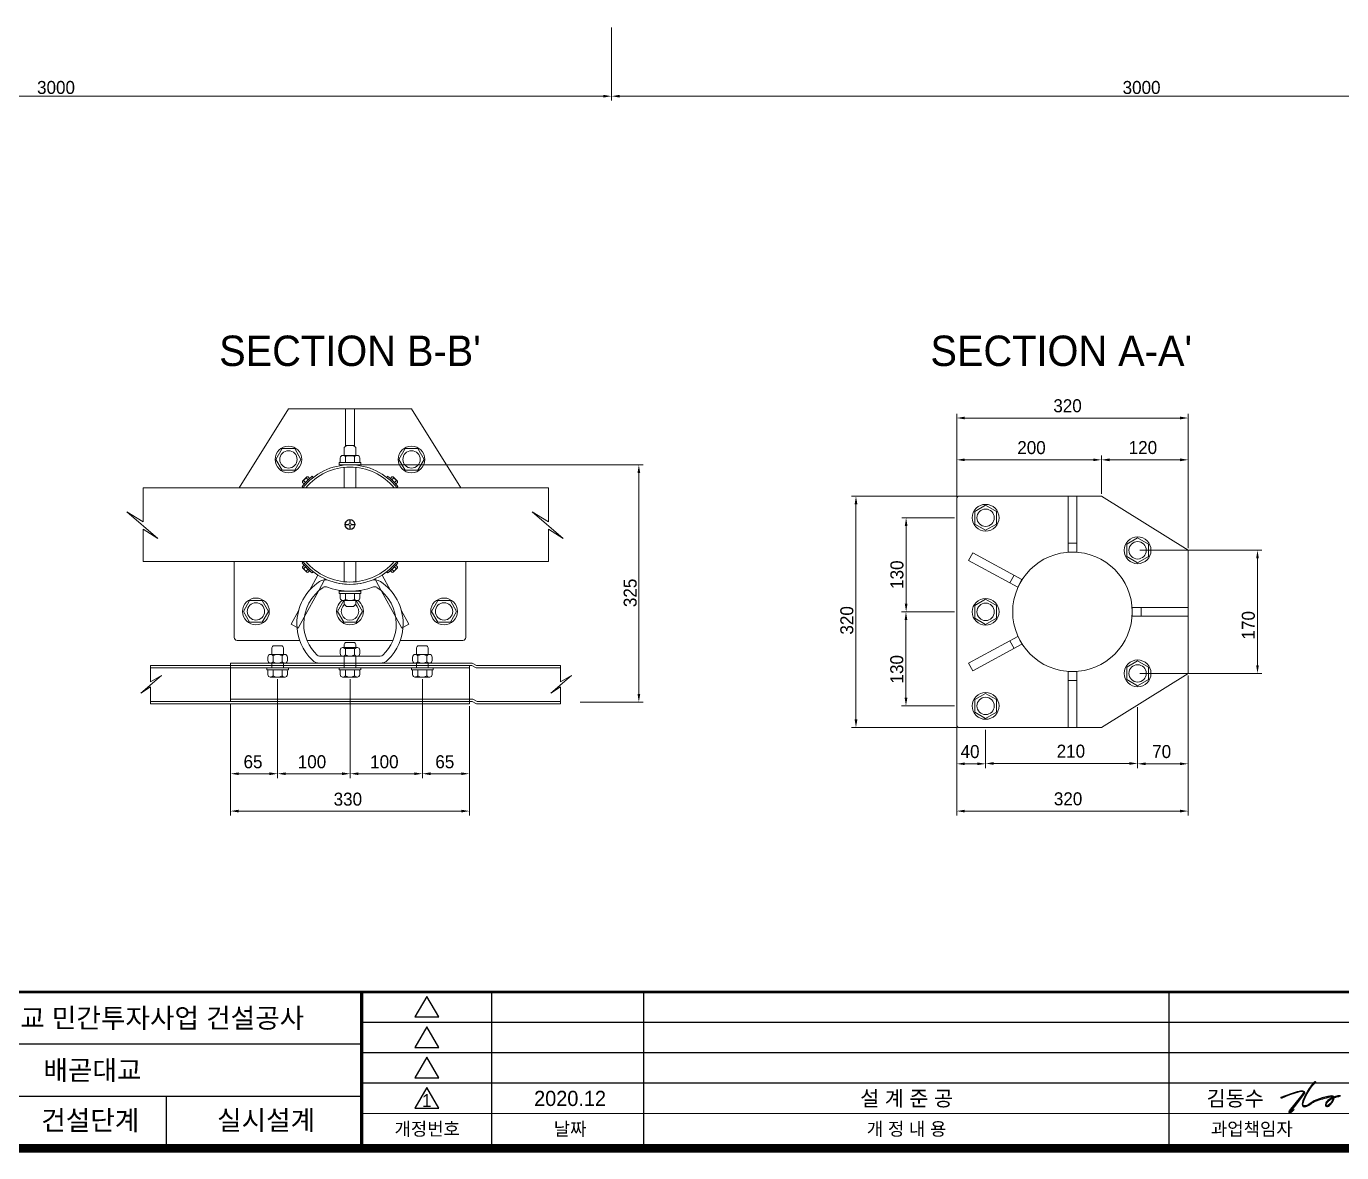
# Model space of a CAD drawing. Header units: millimetres. Extents: x 52484 to 62576, y 42216 to 49344.
# Drawn here: x 55217 to 58852, y 42444 to 45557 of the extents above; entities that cross this region are included whole.
import ezdxf
from ezdxf.enums import TextEntityAlignment as Align

# ---------------------------------------------------------------- set-up
doc = ezdxf.new("R2010")
doc.units = ezdxf.units.MM
doc.header["$MEASUREMENT"] = 0
doc.layers.get('0').update_dxf_attribs({"lineweight": 13})
for name, color, linetype in [('CX-BORD', 3, 'Continuous'), ('CX-BORD-LIN1', 4, 'Continuous'), ('CX-BORD-LIN2', 3, 'Continuous'), ('CX-BORD-TEX1', 7, 'Continuous'), ('CX-BORD-TEX2', 6, 'Continuous'), ('CX-BORD-TEX3', 4, 'Continuous'), ('CZ-TEX1', 6, 'Continuous'), ('싸인', 7, 'Continuous')]:
    doc.layers.add(name, color=color, linetype=linetype)
doc.layers.add('숨은선', color=252, linetype='Continuous', lineweight=9)
doc.styles.add('T25', font='')
doc.styles.add('TB_BTXT', font='H2HDRM.TTF')
doc.styles.add('TB_TEXT', font='')
doc.styles.get('T25').set_extended_font_data('Dotum')
doc.styles.get('TB_TEXT').set_extended_font_data('Gulim')

# ---------------------------------------------------------------- blocks, each defined once
blk = doc.blocks.new('CXBLKA1')
at = {"layer": '싸인'}
h = blk.add_hatch(color=0, dxfattribs=at)
edge = h.paths.add_edge_path()
edge.add_line((524.59, 35.06), (524.72, 35.09))
edge.add_line((524.72, 35.09), (524.78, 35.12))
edge.add_line((524.78, 35.12), (524.78, 35.19))
edge.add_line((524.78, 35.19), (524.74, 35.26))
edge.add_line((524.74, 35.26), (524.68, 35.31))
edge.add_line((524.68, 35.31), (524.55, 35.29))
edge.add_line((524.55, 35.29), (524.4, 35.22))
edge.add_arc((533.45, 26.73), 12.41, 136.8438, 154.0363)
edge.add_arc((531.88, 27.5), 10.66, 154.0363, 163.4965)
edge.add_arc((522.7, 30.22), 1.09, 163.4965, 197.6975)
edge.add_arc((522.07, 30.02), 0.431, 197.6975, 270.373)
edge.add_arc((522.06, 31.17), 1.58, 270.373, 299.1063)
edge.add_arc((516.17, 41.76), 13.71, 299.1063, 304.4469)
edge.add_arc((526.06, 27.34), 3.78, 112.5602, 124.4469, ccw=False)
edge.add_arc((530.91, 15.65), 16.44, 99.7878, 112.5602, ccw=False)
edge.add_arc((528.37, 30.38), 1.49, 80.2122, 99.7878, ccw=False)
edge.add_arc((528.6, 31.68), 0.169, 23.2228, 80.2122, ccw=False)
edge.add_arc((528.5, 31.64), 0.277, -14.7473, 23.2228, ccw=False)
edge.add_arc((525.74, 32.37), 3.13, 323.6404, 345.2527, ccw=False)
edge.add_arc((526.4, 31.88), 2.31, 299.6108, 323.6404, ccw=False)
edge.add_arc((527.33, 30.24), 0.421, 254.6353, 299.6108, ccw=False)
edge.add_arc((527.25, 29.95), 0.118, 217.3649, 254.6353, ccw=False)
edge.add_arc((527.32, 29.99), 0.198, 190.5729, 217.3649, ccw=False)
edge.add_arc((527.37, 30.01), 0.254, 169.4271, 190.5729, ccw=False)
edge.add_arc((528.28, 29.84), 1.18, 158.0437, 169.4271, ccw=False)
edge.add_arc((528.21, 29.86), 1.11, 139.0136, 158.0437, ccw=False)
edge.add_arc((530.41, 27.95), 4.02, 127.643, 139.0136, ccw=False)
edge.add_arc((530.17, 28.26), 3.63, 109.9534, 127.643, ccw=False)
edge.add_arc((530.89, 26.3), 5.72, 101.4938, 109.9534, ccw=False)
edge.add_arc((528.49, 38.09), 6.32, 281.4938, 287.7073)
edge.add_line((530.41, 32.07), (529.85, 32.06))
edge.add_line((529.85, 32.06), (529.24, 31.96))
edge.add_arc((530.56, 27.44), 4.71, 106.2305, 130.1989)
edge.add_arc((528.7, 29.64), 1.82, 130.1989, 164.3507)
edge.add_arc((527.36, 30.01), 0.441, 164.3507, 228.1785)
edge.add_arc((527.3, 29.94), 0.34, 228.1785, 296.3583)
edge.add_arc((526.13, 32.28), 2.96, 296.3583, 315.1523)
edge.add_arc((526.52, 31.9), 2.41, 315.1523, 337.7663)
edge.add_arc((526.02, 32.1), 2.96, 337.7663, 349.7394)
edge.add_arc((528.54, 31.65), 0.394, 349.7394, 409.3027)
edge.add_line((528.8, 31.95), (528.73, 31.99))
edge.add_line((528.73, 31.99), (528.61, 32.03))
edge.add_line((528.61, 32.03), (528.35, 32.06))
edge.add_line((528.35, 32.06), (528.01, 32.04))
edge.add_line((528.01, 32.04), (527.5, 31.96))
edge.add_line((527.5, 31.96), (526.23, 31.63))
edge.add_line((526.23, 31.63), (524.95, 31.2))
edge.add_line((524.95, 31.2), (524.13, 30.83))
edge.add_line((524.13, 30.83), (523.9, 30.67))
edge.add_line((523.9, 30.67), (523.14, 30.13))
edge.add_line((523.14, 30.13), (522.67, 29.89))
edge.add_line((522.67, 29.89), (522.38, 29.78))
edge.add_line((522.38, 29.78), (522.1, 29.76))
edge.add_line((522.1, 29.76), (521.95, 29.8))
edge.add_line((521.95, 29.8), (521.84, 29.91))
edge.add_line((521.84, 29.91), (521.78, 30.04))
edge.add_line((521.78, 30.04), (521.77, 30.18))
edge.add_line((521.77, 30.18), (521.81, 30.49))
edge.add_line((521.81, 30.49), (521.99, 31.01))
edge.add_line((521.99, 31.01), (522.56, 32.24))
edge.add_line((522.56, 32.24), (523, 33.04))
edge.add_line((523, 33.04), (523.52, 33.89))
edge.add_line((523.52, 33.89), (523.87, 34.36))
edge.add_line((523.87, 34.36), (524.25, 34.77))
edge.add_line((524.25, 34.77), (524.48, 34.99))
edge.add_line((524.48, 34.99), (524.59, 35.06))
h.paths.add_polyline_path([(516.79, 31.77), (517.62, 32.09), (519.34, 32.7), (520.53, 33.07), (521.2, 33.22), (521.65, 33.23), (521.93, 33.17), (522.09, 33.06), (522.14, 32.89), (522.12, 32.7), (521.94, 32.4), (519.72, 29.53), (519.08, 28.74), (518.9, 28.47), (518.83, 28.35), (518.84, 28.31), (518.92, 28.32), (519.05, 28.43), (519.32, 28.63), (519.59, 28.83), (519.68, 28.91), (519.65, 28.83), (519.15, 28.3), (518.9, 28.14), (518.71, 28.15), (518.61, 28.23), (518.59, 28.32), (518.59, 28.42), (518.68, 28.62), (520, 30.24), (521.62, 32.28), (521.92, 32.73), (521.96, 32.86), (521.93, 32.97), (521.9, 33), (521.82, 33.05), (521.57, 33.07), (520.89, 32.99), (518.71, 32.32), (517.77, 31.93), (517.59, 31.84), (516.92, 31.59), (516.77, 31.54), (516.75, 31.6), (516.76, 31.67)])
blk.add_hatch(color=0, dxfattribs=at).paths.add_polyline_path([(528.89, 31.84, 0.008466), (528.74, 31.78, -0.04686), (528.75, 31.75, -0.130825), (528.77, 31.61, -0.011853), (528.93, 31.67, -0.000007), (528.93, 31.67, 0.110697)])
at = {"layer": 'CX-BORD-LIN1', "const_width": 2}
blk.add_lwpolyline([(821, 20), (25, 20), (25, 574), (821, 574)], close=True, dxfattribs=at)
at = {"layer": 'CX-BORD-LIN1'}
for points, const_width in [([(821, 56), (25, 56)], 0.6), ([(305, 20), (305, 56)], 0.8)]:
    blk.add_lwpolyline(points, dxfattribs=dict(at, const_width=const_width))
at = {"layer": 'CX-BORD-LIN2'}
for p, q in [((335, 20), (335, 56)), ((370, 20), (370, 56))]:
    blk.add_line(p, q, dxfattribs=at)
for points in [[(320, 55), (317.26, 50.25), (322.74, 50.25)], [(320, 48), (317.26, 43.25), (322.74, 43.25)], [(320, 41), (317.26, 36.25), (322.74, 36.25)], [(320, 34), (317.26, 29.25), (322.74, 29.25)]]:
    blk.add_lwpolyline(points, close=True, dxfattribs=at)
for points in [[(491, 20), (491, 56)], [(611, 49), (305, 49)], [(611, 42), (305, 42)], [(611, 35), (305, 35)]]:
    blk.add_lwpolyline(points, dxfattribs=at)
for points, const_width in [([(305, 44), (145, 44)], 0.3), ([(305, 32), (145, 32)], 0.3), ([(260, 20), (260, 32)], 0.3), ([(611, 28), (305, 28)], 0.2)]:
    blk.add_lwpolyline(points, dxfattribs=dict(at, const_width=const_width))
at = {"layer": '싸인', "color": 0}
blk.add_lwpolyline([(524.59, 35.06), (524.72, 35.09), (524.78, 35.12), (524.78, 35.19), (524.74, 35.26), (524.68, 35.31), (524.55, 35.29), (524.4, 35.22, 0.075158), (522.29, 32.16, 0.041301), (521.66, 30.52, 0.150348), (521.66, 29.89, 0.328182), (522.08, 29.59, 0.126034), (522.83, 29.79, 0.023307), (523.92, 30.46, -0.051912), (524.61, 30.83, -0.055788), (528.12, 31.85, -0.085623), (528.63, 31.85, -0.253918), (528.75, 31.75, -0.167208), (528.77, 31.57, -0.094582), (528.26, 30.51, -0.105235), (527.54, 29.87, -0.198801), (527.22, 29.83, -0.164072), (527.16, 29.87, -0.117437), (527.12, 29.96, -0.092529), (527.12, 30.05, -0.04971), (527.19, 30.28, -0.083226), (527.38, 30.59, -0.049654), (527.96, 31.13, -0.077339), (528.93, 31.67, -0.036929), (529.75, 31.9, 0.027118), (530.41, 32.07), (529.85, 32.06), (529.24, 31.96, 0.104965), (527.52, 31.03, 0.150128), (526.94, 30.13, 0.285933), (527.07, 29.68, 0.306589), (527.45, 29.63, 0.082189), (528.23, 30.2, 0.098994), (528.76, 30.98, 0.05229), (528.93, 31.58, 0.265908), (528.8, 31.95), (528.73, 31.99), (528.61, 32.03), (528.35, 32.06), (528.01, 32.04), (527.5, 31.96), (526.23, 31.63), (524.95, 31.2), (524.13, 30.83), (523.9, 30.67), (523.14, 30.13), (522.67, 29.89), (522.38, 29.78), (522.1, 29.76), (521.95, 29.8), (521.84, 29.91), (521.78, 30.04), (521.77, 30.18), (521.81, 30.49), (521.99, 31.01), (522.56, 32.24), (523, 33.04), (523.52, 33.89), (523.87, 34.36), (524.25, 34.77), (524.48, 34.99)], format="xyb", close=True, dxfattribs=at)
blk.add_lwpolyline([(516.79, 31.77), (517.62, 32.09), (519.34, 32.7), (520.53, 33.07), (521.2, 33.22), (521.65, 33.23), (521.93, 33.17), (522.09, 33.06), (522.14, 32.89), (522.12, 32.7), (521.94, 32.4), (519.72, 29.53), (519.08, 28.74), (518.9, 28.47), (518.83, 28.35), (518.84, 28.31), (518.92, 28.32), (519.05, 28.43), (519.32, 28.63), (519.59, 28.83), (519.68, 28.91), (519.65, 28.83), (519.15, 28.3), (518.9, 28.14), (518.71, 28.15), (518.61, 28.23), (518.59, 28.32), (518.59, 28.42), (518.68, 28.62), (520, 30.24), (521.62, 32.28), (521.92, 32.73), (521.96, 32.86), (521.93, 32.97), (521.9, 33), (521.82, 33.05), (521.57, 33.07), (520.89, 32.99), (518.71, 32.32), (517.77, 31.93), (517.59, 31.84), (516.92, 31.59), (516.77, 31.54), (516.75, 31.6), (516.76, 31.67)], close=True, dxfattribs=at)
at = {"layer": 'CX-BORD-TEX1', "style": 'T25'}
blk.add_attdef('UD_TITLE', text='', height=10, dxfattribs=at).set_placement((423, 553), align=Align.MIDDLE_CENTER)
at = {"layer": 'CX-BORD-TEX1', "style": 'T25', "width": 0.8, "flags": 4}
blk.add_attdef('EI_NAME', (69.69, 43.65), '', height=6, dxfattribs=at)
at = {"layer": 'CX-BORD-TEX1', "style": 'T25', "flags": 4}
blk.add_attdef('CI_NAME', text='', height=5, dxfattribs=at).set_placement((85, 28), align=Align.MIDDLE_CENTER)
at = {"layer": 'CX-BORD-TEX2', "style": 'T25'}
blk.add_attdef('PI_CNAME', text='', height=5, dxfattribs=at).set_placement((40, 552), align=Align.BOTTOM_LEFT)
blk.add_attdef('UD_SUBTITLE', text='', height=7, dxfattribs=at).set_placement((423, 538), align=Align.MIDDLE_CENTER)
at = {"layer": 'CX-BORD-TEX3', "style": 'T25'}
for s, height, p in [('건설단계', 4.5, (242.5, 26.5)), ('개정번호', 3, (320.1, 24.5)), ('날짜', 3, (353, 24.5)), ('개 정 내 용', 3, (430.5, 24.5)), ('과업책임자', 3, (510, 24.5))]:
    blk.add_text(s, height=height, dxfattribs=at).set_placement(p, align=Align.MIDDLE)
blk.add_attdef('UD_CDNAME', text='', height=4, dxfattribs=at).set_placement((42, 544), align=Align.BOTTOM_LEFT)
at = {"layer": 'CX-BORD-TEX3'}
for tag, height, style, p in [('PI_TITLE', 4.5, 'T25', (243, 50)), ('DC_RNUM4', 3, 'T25', (320, 52)), ('DC_RDATE4', 3.5, 'T25', (353, 52.5)), ('DC_RAPP4', 3.5, 'T25', (510, 52.5)), ('DC_RCHK4', 3.5, 'T25', (550, 52.5)), ('DC_RDGN4', 3.5, 'T25', (590, 52.5)), ('UD_CDIST', 4.5, 'T25', (676, 50)), ('DC_RNUM3', 3, 'T25', (320, 45)), ('DC_RDATE3', 3.5, 'T25', (353, 45.4)), ('DC_RAPP3', 3.5, 'T25', (510, 45.4)), ('DC_RCHK3', 3.5, 'T25', (550, 45.4)), ('DC_RDGN3', 3.5, 'T25', (590, 45.4)), ('FI_NAME', 4.5, 'T25', (781, 44.87)), ('PI_CDNAME', 4.5, 'T25', (243, 38)), ('DC_RNUM2', 3, 'T25', (320, 38)), ('DC_RDATE2', 3.5, 'T25', (353, 38.5)), ('DC_RAPP2', 3.5, 'T25', (510, 38.5)), ('DC_RCHK2', 3.5, 'T25', (550, 38.5)), ('DC_RDGN2', 3.5, 'T25', (590, 38.5)), ('DA_HSCALE', 4.5, 'T25', (658.5, 38)), ('DA_VSCALE', 4.5, 'T25', (693, 38)), ('DI_TITLE', 4.5, 'T25', (781, 37.87)), ('DC_RNUM1', 3, 'T25', (320, 31)), ('DC_RDATE1', 3.5, 'T25', (353, 31.5)), ('DC_RAPP1', 3.5, 'T25', (510, 31.5)), ('DC_RCHK1', 3.5, 'TB_TEXT', (550, 31.5)), ('DC_RDGN1', 3.5, 'TB_TEXT', (590, 31.5)), ('DI_SUBTITLE', 3.5, 'T25', (781, 30.87)), ('PA_CCLASS', 4.5, 'T25', (204, 26.5)), ('PI_STAGE', 4.5, 'T25', (283, 26.5)), ('DI_DRWNO', 4.5, 'T25', (676, 26.5))]:
    blk.add_attdef(tag, text='', height=height, dxfattribs=dict(at, style=style)).set_placement(p, align=Align.MIDDLE_CENTER)
at = {"layer": 'CX-BORD-TEX3', "style": 'T25'}
for tag, p in [('DC_RDES4', (377, 52.5)), ('DC_RDES3', (377, 45.4)), ('DC_RDES2', (377, 38.5)), ('DC_RDES1', (377, 31.5))]:
    blk.add_attdef(tag, text='', height=3.5, dxfattribs=at).set_placement(p, align=Align.MIDDLE_LEFT)
at = {"layer": 'CX-BORD-TEX3', "style": 'T25', "flags": 1}
for tag, p in [('PI_ID', (24, 16)), ('PI_CCODE', (31, 16)), ('PA_DSDATE', (47, 16)), ('PA_DEDATE', (64, 16)), ('PA_CSDATE', (81, 16)), ('PA_CEDATE', (98, 16)), ('PA_CFDATE', (114, 16)), ('EI_ENAME', (132, 16)), ('EI_DEPT', (146, 16)), ('EI_PERSON', (158, 16)), ('EI_EMAIL', (174, 16)), ('CI_CATEG', (189, 16)), ('CI_ROLE', (204, 16)), ('CI_ONAME', (216, 16)), ('CI_ADDR', (232, 16)), ('CI_TEL', (246, 16)), ('CI_FAX', (257, 16)), ('CI_HPADDR', (270, 16)), ('CI_CODE', (287, 16)), ('CI_DEPT', (300, 16)), ('CI_PERSON', (312, 16)), ('CI_EMAIL', (329, 16)), ('CI_PROLE', (342, 16)), ('DI_MANCODE', (357, 16)), ('DI_CATEG', (377, 16)), ('DI_LDATE', (392, 16)), ('DI_PCLASS', (407, 16)), ('DI_MMCLASS', (424, 16)), ('DI_MSCLASS', (443, 16)), ('DI_ECLASS', (462, 16)), ('DI_FNAME', (478, 16)), ('DC_ONAME', (493, 16)), ('DC_NNAME', (510, 16)), ('FI_CODE', (529, 16)), ('FI_CLASS', (545, 16)), ('FI_ICODE1', (563, 16)), ('FI_ICODE2', (581, 16)), ('------------', (597, 16))]:
    blk.add_attdef(tag, p, '', height=2, dxfattribs=at)

msp = doc.modelspace()

# ---------------------------------------------------------------- linework, layer by layer
at = {"color": 1}
for p, q in [((56834.4, 45553.8, 0), (56834.4, 45351.7, 0)), ((56834.4, 45553.8, 0), (56834.4, 45351.7, 0)), ((53856.9, 45363.7, 0), (56811.9, 45363.7, 0)), ((59811.9, 45363.7, 0), (56856.9, 45363.7, 0)), ((56117.6, 44345, 0), (56922.1, 44345, 0)), ((56910.1, 43711.9, 0), (56910.1, 44322.5, 0)), ((55911.8, 43752.2, 0), (55911.8, 43479.3, 0)), ((55911.8, 43750.2, 0), (55911.8, 43479.3, 0)), ((56112.4, 43752.2, 0), (56112.4, 43479.3, 0)), ((56311.8, 43752.2, 0), (56311.8, 43479.3, 0)), ((55781.8, 43684.6, 0), (55781.8, 43479.3, 0)), ((56441.8, 43678.2, 0), (56441.8, 43479.3, 0)), ((56747.8, 43689.4, 0), (56922.1, 43689.4, 0)), ((56112.4, 43640.7, 0), (56112.4, 43479.3, 0)), ((56311.8, 43586.9, 0), (56311.8, 43479.3, 0)), ((55781.8, 43583, 0), (55781.8, 43376.1, 0)), ((56441.8, 43579.8, 0), (56441.8, 43376.1, 0)), ((55889.3, 43491.3, 0), (55804.3, 43491.3, 0)), ((56089.9, 43491.3, 0), (55934.3, 43491.3, 0)), ((56134.9, 43491.3, 0), (56289.3, 43491.3, 0)), ((56419.3, 43491.3, 0), (56334.3, 43491.3, 0)), ((55804.3, 43388.1, 0), (56419.3, 43388.1, 0))]:
    msp.add_line(p, q, dxfattribs=at)
at = {"color": 7}
for p, q in [((55805.3, 44281.4, 0), (55941.8, 44499.8, 0)), ((55941.8, 44499.8, 0), (56281.8, 44499.8, 0)), ((56099.8, 44396.5, 0), (56099.8, 44499.8, 0)), ((56099.8, 44499.8, 0), (56123.8, 44499.8, 0)), ((56123.8, 44396.5, 0), (56123.8, 44499.8, 0)), ((56418.3, 44281.4, 0), (56281.8, 44499.8, 0)), ((55924.5, 44389.8, 0), (55907.1, 44359.8, 0)), ((55959.1, 44389.8, 0), (55924.5, 44389.8, 0)), ((55976.4, 44359.8, 0), (55959.1, 44389.8, 0)), ((56095.8, 44392.5, 0), (56101.8, 44398.5, 0)), ((56095.8, 44392.5, 0), (56095.8, 44371, 0)), ((56121.8, 44398.5, 0), (56101.8, 44398.5, 0)), ((56127.8, 44392.5, 0), (56121.8, 44398.5, 0)), ((56127.8, 44392.5, 0), (56127.8, 44371, 0)), ((56247.1, 44359.8, 0), (56264.5, 44389.8, 0)), ((56264.5, 44389.8, 0), (56299.1, 44389.8, 0)), ((56299.1, 44389.8, 0), (56316.4, 44359.8, 0)), ((55907.1, 44359.8, 0), (55924.5, 44329.8, 0)), ((55959.1, 44329.8, 0), (55976.4, 44359.8, 0)), ((56141.8, 44351, 0), (56081.8, 44351, 0)), ((56081.8, 44351, 0), (56081.8, 44345, 0)), ((56084.9, 44354.2, 0), (56084.9, 44363.8, 0)), ((56131.7, 44371, 0), (56092.1, 44371, 0)), ((56099.7, 44367.5, 0), (56099.7, 44351, 0)), ((56099.8, 44369.8, 0), (56123.8, 44369.8, 0)), ((56124.4, 44367.5, 0), (56124.4, 44351, 0)), ((56138.9, 44354.2, 0), (56138.9, 44363.8, 0)), ((56141.8, 44345, 0), (56141.8, 44351, 0)), ((56264.5, 44329.8, 0), (56247.1, 44359.8, 0)), ((56316.4, 44359.8, 0), (56299.1, 44329.8, 0)), ((55924.5, 44329.8, 0), (55959.1, 44329.8, 0)), ((56007.7, 44313.2, 0), (56010.2, 44310.1, 0)), ((56081.8, 44345, 0), (56141.8, 44345, 0)), ((56095.8, 44344.2, 0), (56095.8, 44345, 0)), ((56095.8, 44281.4, 0), (56095.8, 44337.8, 0)), ((56099.8, 44345, 0), (56123.8, 44345, 0)), ((56127.8, 44344.2, 0), (56127.8, 44345, 0)), ((56127.8, 44281.4, 0), (56127.8, 44337.8, 0)), ((56215.9, 44313.2, 0), (56213.4, 44310.1, 0)), ((56299.1, 44329.8, 0), (56264.5, 44329.8, 0)), ((55979.3, 44285.1, 0), (55982.4, 44282.6, 0)), ((55980.9, 44299.6, 0), (55992.8, 44311.4, 0)), ((55984.8, 44292.2, 0), (55980.9, 44296.2, 0)), ((55989.1, 44296.4, 0), (55984.6, 44301, 0)), ((55984.8, 44292.2, 0), (56000.2, 44307.4, 0)), ((55995.9, 44303.2, 0), (55991.4, 44307.8, 0)), ((56000.2, 44307.4, 0), (55996.2, 44311.4, 0)), ((56223.4, 44307.4, 0), (56227.3, 44311.4, 0)), ((56238.7, 44292.2, 0), (56223.4, 44307.4, 0)), ((56227.7, 44303.2, 0), (56232.2, 44307.8, 0)), ((56242.7, 44299.6, 0), (56230.7, 44311.4, 0)), ((56234.5, 44296.4, 0), (56239, 44301, 0)), ((56238.7, 44292.2, 0), (56242.7, 44296.2, 0)), ((56244.3, 44285.1, 0), (56241.2, 44282.6, 0)), ((55791.8, 43867.8, 0), (55791.8, 44078.2, 0)), ((55979.3, 44074.6, 0), (55982.4, 44077.1, 0)), ((55984.8, 44067.4, 0), (55980.9, 44063.5, 0)), ((55980.9, 44060.1, 0), (55992.8, 44048.2, 0)), ((55989.1, 44063.2, 0), (55984.6, 44058.7, 0)), ((55984.8, 44067.4, 0), (56000.2, 44052.2, 0)), ((56095.8, 44021.8, 0), (56095.8, 44078.2, 0)), ((56127.8, 44021.8, 0), (56127.8, 44078.2, 0)), ((56238.7, 44067.4, 0), (56223.4, 44052.2, 0)), ((56242.7, 44060.1, 0), (56230.7, 44048.2, 0)), ((56234.5, 44063.2, 0), (56239, 44058.7, 0)), ((56238.7, 44067.4, 0), (56242.7, 44063.5, 0)), ((56244.3, 44074.6, 0), (56241.2, 44077.1, 0)), ((56431.8, 44078.2, 0), (56431.8, 43867.8, 0)), ((55995.9, 44056.4, 0), (55991.4, 44051.9, 0)), ((56000.2, 44052.2, 0), (55996.2, 44048.2, 0)), ((56022.6, 44040.3, 0), (55999.6, 43997.9, 0)), ((56007.7, 44046.4, 0), (56010.2, 44049.6, 0)), ((56042.7, 44029.8, 0), (56041.2, 44027, 0)), ((56180.8, 44029.8, 0), (56182.3, 44027, 0)), ((56201, 44040.3, 0), (56224, 43997.9, 0)), ((56215.9, 44046.4, 0), (56213.4, 44049.6, 0)), ((56223.4, 44052.2, 0), (56227.3, 44048.2, 0)), ((56227.7, 44056.4, 0), (56232.2, 44051.9, 0)), ((56024.5, 43996.1, 0), (55985.3, 43923.8, 0)), ((56081.8, 43995.6, 0), (56141.8, 43995.6, 0)), ((56081.8, 43989.6, 0), (56081.8, 43995.6, 0)), ((56141.8, 43989.6, 0), (56081.8, 43989.6, 0)), ((56084.9, 43986.4, 0), (56084.9, 43976.8, 0)), ((56095.8, 43995.6, 0), (56095.8, 43996.3, 0)), ((56099.7, 43973.1, 0), (56099.7, 43989.6, 0)), ((56124.4, 43973.1, 0), (56124.4, 43989.6, 0)), ((56127.8, 43995.6, 0), (56127.8, 43996.3, 0)), ((56138.9, 43986.4, 0), (56138.9, 43976.8, 0)), ((56141.8, 43995.6, 0), (56141.8, 43989.6, 0)), ((56199.1, 43996.1, 0), (56238.2, 43923.8, 0)), ((55834.5, 43969.8, 0), (55817.1, 43939.8, 0)), ((55869.1, 43969.8, 0), (55834.5, 43969.8, 0)), ((55886.4, 43939.8, 0), (55869.1, 43969.8, 0)), ((56077.1, 43939.8, 0), (56094.4, 43969.6, 0)), ((56131.7, 43969.6, 0), (56092.1, 43969.6, 0)), ((56095.8, 43959.6, 0), (56095.8, 43969.6, 0)), ((56095.8, 43959.6, 0), (56101.8, 43953.6, 0)), ((56121.8, 43953.6, 0), (56101.8, 43953.6, 0)), ((56127.8, 43959.6, 0), (56121.8, 43953.6, 0)), ((56127.8, 43959.6, 0), (56127.8, 43969.6, 0)), ((56129.2, 43969.6, 0), (56146.4, 43939.8, 0)), ((56337.1, 43939.8, 0), (56354.5, 43969.8, 0)), ((56354.5, 43969.8, 0), (56389.1, 43969.8, 0)), ((56389.1, 43969.8, 0), (56406.4, 43939.8, 0)), ((55817.1, 43939.8, 0), (55834.5, 43909.8, 0)), ((55869.1, 43909.8, 0), (55886.4, 43939.8, 0)), ((55970.2, 43943.6, 0), (55948.8, 43904.2, 0)), ((56094.5, 43909.8, 0), (56077.1, 43939.8, 0)), ((56146.4, 43939.8, 0), (56129.1, 43909.8, 0)), ((56253.4, 43943.6, 0), (56274.7, 43904.2, 0)), ((56354.5, 43909.8, 0), (56337.1, 43939.8, 0)), ((56406.4, 43939.8, 0), (56389.1, 43909.8, 0)), ((55834.5, 43909.8, 0), (55869.1, 43909.8, 0)), ((55965.4, 43895.2, 0), (55948.8, 43904.2, 0)), ((56129.1, 43909.8, 0), (56094.5, 43909.8, 0)), ((56258.2, 43895.2, 0), (56274.7, 43904.2, 0)), ((56389.1, 43909.8, 0), (56354.5, 43909.8, 0)), ((55972.8, 43859.8, 0), (55799.8, 43859.8, 0)), ((55901.8, 43845, 0), (55921.8, 43845, 0)), ((56230.5, 43859.8, 0), (55993.1, 43859.8, 0)), ((56095.8, 43840, 0), (56095.8, 43848.2, 0)), ((56121.8, 43854.2, 0), (56101.8, 43854.2, 0)), ((56127.8, 43840, 0), (56127.8, 43848.2, 0)), ((56423.8, 43859.8, 0), (56250.8, 43859.8, 0)), ((56301.8, 43845, 0), (56321.8, 43845, 0)), ((55884.8, 43804.2, 0), (55884.8, 43813.8, 0)), ((55892, 43821, 0), (55931.6, 43821, 0)), ((55895.8, 43839.6, 0), (55895.8, 43839, 0)), ((55895.8, 43821, 0), (55895.8, 43839.6, 0)), ((55899.4, 43817.5, 0), (55899.4, 43800.5, 0)), ((55924.1, 43817.5, 0), (55924.1, 43800.5, 0)), ((55927.8, 43839.6, 0), (55927.8, 43839, 0)), ((55927.8, 43821, 0), (55927.8, 43839.6, 0)), ((55938.8, 43804.2, 0), (55938.8, 43813.8, 0)), ((56084.8, 43823.2, 0), (56084.8, 43832.8, 0)), ((56131.6, 43840, 0), (56092, 43840, 0)), ((56095.8, 43816, 0), (56095.8, 43784.2, 0)), ((56099.4, 43836.5, 0), (56099.4, 43819.5, 0)), ((56099.6, 43837.8, 0), (56123.6, 43837.8, 0)), ((56124.2, 43836.5, 0), (56124.2, 43819.5, 0)), ((56127.8, 43784.2, 0), (56127.8, 43816, 0)), ((56138.8, 43823.2, 0), (56138.8, 43832.8, 0)), ((56284.8, 43804.2, 0), (56284.8, 43813.8, 0)), ((56292, 43821, 0), (56331.6, 43821, 0)), ((56295.8, 43821, 0), (56295.8, 43839.6, 0)), ((56295.8, 43839.6, 0), (56295.8, 43839, 0)), ((56299.4, 43817.5, 0), (56299.4, 43800.5, 0)), ((56324.1, 43817.5, 0), (56324.1, 43800.5, 0)), ((56327.8, 43821, 0), (56327.8, 43839.6, 0)), ((56327.8, 43839.6, 0), (56327.8, 43839, 0)), ((56338.8, 43804.2, 0), (56338.8, 43813.8, 0)), ((55560.8, 43790.6, 0), (56441.8, 43790.6, 0)), ((55781.8, 43790.6, 0), (55781.8, 43797, 0)), ((55781.8, 43797, 0), (56449.8, 43797, 0)), ((55781.8, 43690.6, 0), (55781.8, 43790.6, 0)), ((55895.6, 43784.2, 0), (55895.6, 43797, 0)), ((55927.6, 43797, 0), (55927.6, 43784.2, 0)), ((56295.6, 43784.2, 0), (56295.6, 43797, 0)), ((56327.6, 43797, 0), (56327.6, 43784.2, 0)), ((56441.8, 43684.2, 0), (56441.8, 43790.6, 0)), ((56449.8, 43797, 0), (56461.8, 43790.6, 0)), ((56461.8, 43790.6, 0), (56693.7, 43790.6, 0)), ((56693.7, 43744.9, 0), (56693.7, 43790.6, 0)), ((56666.6, 43714.2, 0), (56723.6, 43763.2, 0)), ((56723.6, 43763.2, 0), (56693.7, 43744.9, 0)), ((56441.8, 43697, 0), (56451.4, 43697, 0)), ((56451.4, 43697, 0), (56463.4, 43690.6, 0)), ((56693.7, 43731, 0), (56666.6, 43714.2, 0)), ((56693.7, 43684.2, 0), (56693.7, 43731, 0)), ((55560.8, 43684.2, 0), (56441.8, 43684.2, 0)), ((56441.8, 43690.6, 0), (56449.8, 43690.6, 0)), ((56449.8, 43690.6, 0), (56461.8, 43684.2, 0)), ((56461.8, 43684.2, 0), (56693.7, 43684.2, 0)), ((56463.4, 43690.6, 0), (56693.7, 43690.6, 0))]:
    msp.add_line(p, q, dxfattribs=at)
at = {"color": 1, "lineweight": 9}
for p, q in [((57788.4, 44256.7, 0), (57788.4, 44486.3, 0)), ((58405.9, 44474.3, 0), (57810.9, 44474.3, 0)), ((58428.4, 44114.7, 0), (58428.4, 44486.3, 0)), ((57788.4, 44264.7, 0), (57788.4, 44370.7, 0)), ((57810.9, 44358.7, 0), (58165.9, 44358.7, 0)), ((58188.4, 44264.7, 0), (58188.4, 44370.7, 0)), ((58188.4, 44264.7, 0), (58188.4, 44370.7, 0)), ((58210.9, 44358.7, 0), (58405.9, 44358.7, 0)), ((58428.4, 44114.7, 0), (58428.4, 44370.7, 0)), ((57790.4, 44258.7, 0), (57498.1, 44258.7, 0)), ((57510.1, 43641.2, 0), (57510.1, 44236.2, 0)), ((57782.4, 44198.7, 0), (57636.7, 44198.7, 0)), ((57648.7, 43961.2, 0), (57648.7, 44176.2, 0)), ((58294.4, 44108.7, 0), (58631.8, 44108.7, 0)), ((58619.8, 44086.2, 0), (58619.8, 43791.2, 0)), ((57782.4, 43938.7, 0), (57636.3, 43938.7, 0)), ((57782.4, 43938.7, 0), (57636.7, 43938.7, 0)), ((57648.3, 43701.2, 0), (57648.3, 43916.2, 0)), ((58294.4, 43768.7, 0), (58631.8, 43768.7, 0)), ((58428.4, 43762.7, 0), (58428.4, 43376.1, 0)), ((58428.4, 43762.7, 0), (58428.4, 43506.7, 0)), ((57782.4, 43678.7, 0), (57636.3, 43678.7, 0)), ((58288.4, 43675.2, 0), (58288.4, 43506.7, 0)), ((58288.4, 43675.2, 0), (58288.4, 43507.6, 0)), ((57790.4, 43618.7, 0), (57498.1, 43618.7, 0)), ((57788.4, 43620.7, 0), (57788.4, 43376.1, 0)), ((57788.4, 43620.7, 0), (57788.4, 43506.7, 0)), ((57868.4, 43612.7, 0), (57868.4, 43506.7, 0)), ((57868.4, 43612.7, 0), (57868.4, 43507.6, 0)), ((57845.9, 43518.7, 0), (57810.9, 43518.7, 0)), ((57890.9, 43519.6, 0), (58265.9, 43519.6, 0)), ((58310.9, 43518.7, 0), (58405.9, 43518.7, 0)), ((57810.9, 43388.1, 0), (58405.9, 43388.1, 0))]:
    msp.add_line(p, q, dxfattribs=at)
for p, q in [((55540.4, 44281.4, 0), (56660.6, 44281.4, 0)), ((57788.4, 43626.7, 0), (57788.4, 44250.7, 0)), ((57796.4, 44258.7, 0), (58188.4, 44258.7, 0)), ((58096.4, 44103.9, 0), (58096.4, 44258.7, 0)), ((58096.4, 44258.7, 0), (58120.4, 44258.7, 0)), ((58120.4, 44103.9, 0), (58120.4, 44258.7, 0)), ((58188.4, 44258.7, 0), (58428.4, 44108.7, 0)), ((57868.4, 44233.4, 0), (57838.4, 44216, 0)), ((57838.4, 44216, 0), (57838.4, 44181.4, 0)), ((57898.4, 44216, 0), (57868.4, 44233.4, 0)), ((57898.4, 44181.4, 0), (57898.4, 44216, 0)), ((57838.4, 44181.4, 0), (57868.4, 44164.1, 0)), ((57868.4, 44164.1, 0), (57898.4, 44181.4, 0)), ((58288.4, 44143.4, 0), (58258.4, 44126, 0)), ((58318.4, 44126, 0), (58288.4, 44143.4, 0)), ((57821.3, 44080.6, 0), (57832.7, 44101.7, 0)), ((57968.8, 44027.9, 0), (57832.7, 44101.7, 0)), ((58120.4, 44128.7, 0), (58096.4, 44128.7, 0)), ((58120.4, 44103.9, 0), (58096.4, 44103.9, 0)), ((58258.4, 44126, 0), (58258.4, 44091.4, 0)), ((58318.4, 44091.4, 0), (58318.4, 44126, 0)), ((58428.4, 44108.7, 0), (58428.4, 43768.7, 0)), ((55540.4, 44078.2, 0), (56660.6, 44078.2, 0)), ((57957.4, 44006.8, 0), (57821.3, 44080.6, 0)), ((58258.4, 44091.4, 0), (58288.4, 44074.1, 0)), ((58288.4, 44074.1, 0), (58318.4, 44091.4, 0)), ((57935.6, 44018.7, 0), (57947, 44039.8, 0)), ((57957.4, 44006.8, 0), (57968.8, 44027.9, 0)), ((57788.4, 43950.7, 0), (57788.4, 43926.7, 0)), ((57838.4, 43956, 0), (57868.4, 43973.4, 0)), ((57838.4, 43921.4, 0), (57838.4, 43956, 0)), ((57868.4, 43973.4, 0), (57898.4, 43956, 0)), ((57898.4, 43956, 0), (57898.4, 43921.4, 0)), ((58273.6, 43950.7, 0), (58428.4, 43950.7, 0)), ((58273.6, 43950.7, 0), (58273.6, 43926.7, 0)), ((58298.4, 43950.7, 0), (58298.4, 43926.7, 0)), ((58428.4, 43950.7, 0), (58428.4, 43926.7, 0)), ((57868.4, 43904.1, 0), (57838.4, 43921.4, 0)), ((57898.4, 43921.4, 0), (57868.4, 43904.1, 0)), ((58273.6, 43926.7, 0), (58428.4, 43926.7, 0)), ((57957.4, 43870.6, 0), (57821.3, 43796.9, 0)), ((57968.8, 43849.5, 0), (57832.7, 43775.8, 0)), ((57935.6, 43858.8, 0), (57947, 43837.7, 0)), ((56027.9, 43816, 0), (56195.6, 43816, 0)), ((56027.9, 43797, 0), (56195.6, 43797, 0)), ((57821.3, 43796.9, 0), (57832.7, 43775.8, 0)), ((58096.4, 43773.5, 0), (58096.4, 43618.7, 0)), ((58120.4, 43773.5, 0), (58096.4, 43773.5, 0)), ((58120.4, 43773.5, 0), (58120.4, 43618.7, 0)), ((58188.4, 43618.7, 0), (58428.4, 43768.7, 0)), ((58258.4, 43786, 0), (58288.4, 43803.4, 0)), ((58258.4, 43751.4, 0), (58258.4, 43786, 0)), ((58288.4, 43803.4, 0), (58318.4, 43786, 0)), ((58318.4, 43786, 0), (58318.4, 43751.4, 0)), ((58120.4, 43748.7, 0), (58096.4, 43748.7, 0)), ((58288.4, 43734.1, 0), (58258.4, 43751.4, 0)), ((58318.4, 43751.4, 0), (58288.4, 43734.1, 0)), ((57838.4, 43696, 0), (57868.4, 43713.4, 0)), ((57838.4, 43661.4, 0), (57838.4, 43696, 0)), ((57868.4, 43713.4, 0), (57898.4, 43696, 0)), ((57898.4, 43696, 0), (57898.4, 43661.4, 0)), ((57868.4, 43644.1, 0), (57838.4, 43661.4, 0)), ((57898.4, 43661.4, 0), (57868.4, 43644.1, 0)), ((58188.4, 43618.7, 0), (57796.4, 43618.7, 0)), ((58096.4, 43618.7, 0), (58120.4, 43618.7, 0))]:
    msp.add_line(p, q)
at = {"linetype": 'ByBlock'}
for p, q in [((56106.4, 44180.3, 0), (56098.6, 44180.3, 0)), ((56106.4, 44179.3, 0), (56098.6, 44179.3, 0)), ((56111.3, 44193, 0), (56111.3, 44185.2, 0)), ((56111.3, 44166.6, 0), (56111.3, 44174.4, 0)), ((56112.3, 44193, 0), (56112.3, 44185.2, 0)), ((56112.3, 44166.6, 0), (56112.3, 44174.4, 0)), ((56117.2, 44180.3, 0), (56125, 44180.3, 0)), ((56117.2, 44179.3, 0), (56125, 44179.3, 0))]:
    msp.add_line(p, q, dxfattribs=at)
at = {"color": 251}
for p, q in [((56041.2, 44027, 0), (56024.5, 43996.1, 0)), ((56182.3, 44027, 0), (56199.1, 43996.1, 0)), ((55968.8, 43893.3, 0), (55985.3, 43923.8, 0)), ((56238.2, 43923.8, 0), (56254.7, 43893.3, 0)), ((55965.4, 43895.2, 0), (55968.8, 43893.3, 0)), ((56258.2, 43895.2, 0), (56254.7, 43893.3, 0)), ((55881.9, 43784.2, 0), (55881.9, 43778.2, 0)), ((55881.9, 43778.2, 0), (55941.9, 43778.2, 0)), ((55884.8, 43775, 0), (55884.8, 43765.4, 0)), ((55899.3, 43761.7, 0), (55899.3, 43778.2, 0)), ((55924, 43761.7, 0), (55924, 43778.2, 0)), ((55938.8, 43775, 0), (55938.8, 43765.4, 0)), ((55941.9, 43784.2, 0), (55941.9, 43778.2, 0)), ((56081.5, 43784.2, 0), (56081.5, 43778.2, 0)), ((56141.5, 43778.2, 0), (56081.5, 43778.2, 0)), ((56084.6, 43775, 0), (56084.6, 43765.4, 0)), ((56099.4, 43761.7, 0), (56099.4, 43778.2, 0)), ((56124.2, 43761.7, 0), (56124.2, 43778.2, 0)), ((56138.6, 43775, 0), (56138.6, 43765.4, 0)), ((56141.5, 43784.2, 0), (56141.5, 43778.2, 0)), ((56281.9, 43784.2, 0), (56281.9, 43778.2, 0)), ((56281.9, 43778.2, 0), (56341.9, 43778.2, 0)), ((56284.8, 43775, 0), (56284.8, 43765.4, 0)), ((56299.3, 43761.7, 0), (56299.3, 43778.2, 0)), ((56324, 43761.7, 0), (56324, 43778.2, 0)), ((56338.8, 43775, 0), (56338.8, 43765.4, 0)), ((56341.9, 43784.2, 0), (56341.9, 43778.2, 0)), ((55892, 43758.2, 0), (55931.6, 43758.2, 0)), ((56131.4, 43758.2, 0), (56091.8, 43758.2, 0)), ((56292, 43758.2, 0), (56331.6, 43758.2, 0)), ((56441.8, 43697, 0), (55781.8, 43697, 0))]:
    msp.add_line(p, q, dxfattribs=at)
at = {"color": 250}
for p, q in [((56441.8, 43790.6, 0), (56448.2, 43790.6, 0)), ((56448.2, 43790.6, 0), (56460.2, 43784.2, 0)), ((56460.2, 43784.2, 0), (56693.7, 43784.2, 0))]:
    msp.add_line(p, q, dxfattribs=at)
at = {"color": 7}
for centre, radius in [((55941.8, 44359.8, 0), 37), ((56281.8, 44359.8, 0), 37), ((55941.8, 44359.8, 0), 24), ((56281.8, 44359.8, 0), 24), ((55851.8, 43939.8, 0), 37), ((55851.8, 43939.8, 0), 24), ((56371.8, 43939.8, 0), 37), ((56371.8, 43939.8, 0), 24)]:
    msp.add_circle(centre, radius, dxfattribs=at)
for centre, radius in [((57868.4, 44198.7, 0), 37), ((56111.8, 44179.8, 0), 14), ((56111.8, 44179.8, 0), 13.2), ((58288.4, 44108.7, 0), 37), ((58108.4, 43938.7, 0), 165.2), ((57868.4, 43938.7, 0), 37), ((58288.4, 43768.7, 0), 37), ((57868.4, 43678.7, 0), 37)]:
    msp.add_circle(centre, radius)
for centre, radius, start, end in [((56092.1, 44363.8, 0), 7.2, 90, 180), ((56092.1, 44354.2, 0), 7.2, 180, 206.3886), ((56090.1, 44356, 0), 15, 50.0886, 85.3485), ((56112.1, 44347.4, 0), 23.6, 58.4504, 121.5496), ((56134.1, 44356, 0), 15, 95.293, 129.9114), ((56131.7, 44363.8, 0), 7.2, 0, 90), ((56131.7, 44354.2, 0), 7.2, 333.6114, 0), ((56111.8, 44179.8, 0), 169.2, 127.9626, 141.5434), ((56111.8, 44179.8, 0), 165.2, 37.9528, 142.0472), ((56111.8, 44179.8, 0), 158.8, 39.7768, 140.2232), ((56111.8, 44179.8, 0), 169.2, 38.4566, 52.0374), ((55982.6, 44297.9, 0), 2.4, 134.7627, 224.7627), ((55990.5, 44284.5, 0), 17.5, 109.8191, 125.4443), ((55992.5, 44299.8, 0), 8, 97.8928, 171.6326), ((56007.8, 44301.7, 0), 17.5, 144.0812, 159.7063), ((55994.5, 44309.7, 0), 2.4, 44.7627, 134.7627), ((56229, 44309.7, 0), 2.4, 45.2373, 135.2373), ((56215.7, 44301.7, 0), 17.5, 20.2937, 35.9188), ((56231.1, 44299.8, 0), 8, 8.3674, 82.1072), ((56233, 44284.5, 0), 17.5, 54.5557, 70.1809), ((56241, 44297.9, 0), 2.4, 315.2373, 45.2373), ((56111.8, 44179.8, 0), 169.2, 218.4566, 232.0374), ((55982.6, 44061.8, 0), 2.4, 135.2373, 225.2373), ((55990.5, 44075.1, 0), 17.5, 234.5557, 250.1809), ((56111.8, 44179.8, 0), 165.2, 217.9528, 322.0472), ((55992.5, 44059.8, 0), 8, 188.3674, 262.1072), ((56111.8, 44179.8, 0), 158.8, 219.7768, 320.2232), ((56111.8, 44179.8, 0), 169.2, 307.9626, 321.5434), ((56231.1, 44059.8, 0), 8, 277.8928, 351.6326), ((56233, 44075.1, 0), 17.5, 289.8191, 305.4443), ((56241, 44061.8, 0), 2.4, 314.7627, 44.7627), ((56007.8, 44058, 0), 17.5, 200.2937, 215.9188), ((55994.5, 44049.9, 0), 2.4, 225.2373, 315.2373), ((56229, 44049.9, 0), 2.4, 224.7627, 314.7627), ((56215.7, 44058, 0), 17.5, 324.0812, 339.7063), ((56092.1, 43986.4, 0), 7.2, 153.6114, 180), ((56131.7, 43986.4, 0), 7.2, 0, 26.3886), ((56111.8, 43939.8, 0), 37, 125.6647, 54.185), ((56092.1, 43976.8, 0), 7.2, 180, 270), ((56111.8, 43939.8, 0), 24, 128.5718, 51.4283), ((56090.1, 43984.6, 0), 15, 274.6515, 309.9114), ((56112.1, 43993.3, 0), 23.6, 238.4504, 301.5496), ((56134.1, 43984.6, 0), 15, 230.0886, 264.707), ((56131.7, 43976.8, 0), 7.2, 270, 0), ((55799.8, 43867.8, 0), 8, 180, 270), ((55901.8, 43839, 0), 6, 90, 180), ((55921.8, 43839, 0), 6, 0, 90), ((56101.8, 43848.2, 0), 6, 90, 180), ((56121.8, 43848.2, 0), 6, 0, 90), ((56301.8, 43839, 0), 6, 90, 180), ((56321.8, 43839, 0), 6, 0, 90), ((56423.8, 43867.8, 0), 8, 270, 0), ((55892, 43813.8, 0), 7.2, 90, 180), ((55892, 43804.2, 0), 7.26, 179.9449, 262.4314), ((55889.8, 43806, 0), 15, 50.0886, 85.0279), ((55911.8, 43797.4, 0), 23.6, 58.4504, 121.5496), ((55933.8, 43806, 0), 15, 94.9721, 129.9114), ((55931.6, 43813.8, 0), 7.2, 0, 90), ((55931.5, 43804.2, 0), 7.26, 277.5686, 0.0551), ((56092, 43832.8, 0), 7.2, 90, 180), ((56092, 43823.2, 0), 7.26, 179.9449, 262.4314), ((56089.8, 43825, 0), 15, 50.0886, 85.0279), ((56089.7, 43831, 0), 15.1, 275.3415, 310.1988), ((56092, 43823.2, 0), 7.2, 269.3487, 270), ((56111.8, 43816.4, 0), 23.6, 58.4504, 121.5496), ((56111.8, 43839.7, 0), 23.6, 238.4504, 301.5496), ((56133.8, 43825, 0), 15, 94.9721, 129.9114), ((56133.9, 43831, 0), 15.1, 229.8012, 264.6585), ((56131.6, 43832.8, 0), 7.2, 0, 90), ((56131.5, 43823.2, 0), 7.26, 277.5686, 0.0551), ((56292, 43813.8, 0), 7.2, 90, 180), ((56292, 43804.2, 0), 7.26, 179.9449, 262.4314), ((56289.8, 43806, 0), 15, 50.0886, 85.0279), ((56311.8, 43797.4, 0), 23.6, 58.4504, 121.5496), ((56333.8, 43806, 0), 15, 94.9721, 129.9114), ((56331.6, 43813.8, 0), 7.2, 0, 90), ((56331.5, 43804.2, 0), 7.26, 277.5686, 0.0551), ((55889.7, 43812, 0), 15.1, 275.3415, 310.1988), ((55911.8, 43820.7, 0), 23.6, 238.4504, 301.5496), ((55933.9, 43812, 0), 15.1, 229.8012, 264.6585), ((55931.6, 43804.2, 0), 7.2, 270, 270.6513), ((56289.7, 43812, 0), 15.1, 275.3415, 310.1988), ((56311.8, 43820.7, 0), 23.6, 238.4504, 301.5496), ((56333.9, 43812, 0), 15.1, 229.8012, 264.6585)]:
    msp.add_arc(centre, radius, start, end, dxfattribs=at)
for centre, radius, start, end in [((57796.4, 44250.7, 0), 8, 90, 180), ((56104.8, 43905.8, 0), 139.8, 123.6447, 180), ((56043.4, 43998.1, 0), 29, 69.3811, 123.6447), ((56111.8, 44179.8, 0), 165.2, 249.3811, 290.6189), ((56180.2, 43998.1, 0), 29, 56.3553, 110.6189), ((56118.8, 43905.8, 0), 139.8, 0, 56.3553), ((56104.8, 43905.8, 0), 120.8, 123.6447, 180), ((56043.4, 43998.1, 0), 10, 69.3811, 123.6447), ((56111.8, 44179.8, 0), 184.2, 249.3811, 290.6189), ((56180.2, 43998.1, 0), 10, 56.3553, 110.6189), ((56118.8, 43905.8, 0), 120.8, 0, 56.3553), ((56104.8, 43905.8, 0), 139.8, 180, 226.0724), ((56104.8, 43905.8, 0), 120.8, 180, 226.0724), ((56118.8, 43905.8, 0), 120.8, 313.9276, 0), ((56118.8, 43905.8, 0), 139.8, 313.9276, 360), ((56027.9, 43826, 0), 29, 226.0724, 270), ((56027.9, 43826, 0), 10, 226.0724, 270), ((56195.6, 43826, 0), 10, 270, 313.9276), ((56195.6, 43826, 0), 29, 270, 313.9276), ((57796.4, 43626.7, 0), 8, 180, 270)]:
    msp.add_arc(centre, radius, start, end)
at = {"linetype": 'ByBlock'}
for centre, start, end in [((56106.4, 44185.2, 0), 270, 0), ((56106.4, 44174.4, 0), 0, 90), ((56117.2, 44185.2, 0), 180, 270), ((56117.2, 44174.4, 0), 90, 180)]:
    msp.add_arc(centre, 4.9, start, end, dxfattribs=at)
at = {"color": 251}
for centre, radius, start, end in [((55892, 43775, 0), 7.2, 153.6114, 180), ((55931.6, 43775, 0), 7.2, 0, 26.3886), ((56091.8, 43775, 0), 7.2, 153.6114, 180), ((56131.4, 43775, 0), 7.2, 0, 26.3886), ((56292, 43775, 0), 7.2, 153.6114, 180), ((56331.6, 43775, 0), 7.2, 0, 26.3886), ((55892, 43765.4, 0), 7.2, 180, 270), ((55889.6, 43773.2, 0), 15, 275.293, 309.9114), ((55911.6, 43781.9, 0), 23.6, 238.4504, 301.5496), ((55933.6, 43773.2, 0), 15, 230.0886, 265.3485), ((55931.6, 43765.4, 0), 7.2, 270, 0), ((56091.8, 43765.4, 0), 7.2, 180, 270), ((56089.8, 43773.2, 0), 15, 274.6515, 309.9114), ((56111.8, 43781.9, 0), 23.6, 238.4504, 301.5496), ((56133.8, 43773.2, 0), 15, 230.0886, 264.707), ((56131.4, 43765.4, 0), 7.2, 270, 0), ((56292, 43765.4, 0), 7.2, 180, 270), ((56289.6, 43773.2, 0), 15, 275.293, 309.9114), ((56311.6, 43781.9, 0), 23.6, 238.4504, 301.5496), ((56333.6, 43773.2, 0), 15, 230.0886, 265.3485), ((56331.6, 43765.4, 0), 7.2, 270, 0)]:
    msp.add_arc(centre, radius, start, end, dxfattribs=at)
at = {"color": 1}
for points in [[(56811.9, 45367.4, 0), (56811.9, 45359.9, 0), (56834.4, 45363.7, 0)], [(56856.9, 45367.4, 0), (56856.9, 45359.9, 0), (56834.4, 45363.7, 0)], [(57810.9, 44478.1, 0), (57810.9, 44470.6, 0), (57788.4, 44474.3, 0)], [(58405.9, 44478.1, 0), (58405.9, 44470.6, 0), (58428.4, 44474.3, 0)], [(57810.9, 44362.5, 0), (57810.9, 44355, 0), (57788.4, 44358.7, 0)], [(58165.9, 44362.5, 0), (58165.9, 44355, 0), (58188.4, 44358.7, 0)], [(58210.9, 44362.5, 0), (58210.9, 44355, 0), (58188.4, 44358.7, 0)], [(58405.9, 44362.5, 0), (58405.9, 44355, 0), (58428.4, 44358.7, 0)], [(56906.4, 44322.5, 0), (56913.9, 44322.5, 0), (56910.1, 44345, 0)], [(57506.4, 44236.2, 0), (57513.9, 44236.2, 0), (57510.1, 44258.7, 0)], [(57645, 44176.2, 0), (57652.5, 44176.2, 0), (57648.7, 44198.7, 0)], [(58616, 44086.2, 0), (58623.5, 44086.2, 0), (58619.8, 44108.7, 0)], [(57645, 43961.2, 0), (57652.5, 43961.2, 0), (57648.7, 43938.7, 0)], [(57644.6, 43916.2, 0), (57652.1, 43916.2, 0), (57648.3, 43938.7, 0)], [(58616, 43791.2, 0), (58623.5, 43791.2, 0), (58619.8, 43768.7, 0)], [(56906.4, 43711.9, 0), (56913.9, 43711.9, 0), (56910.1, 43689.4, 0)], [(57644.6, 43701.2, 0), (57652.1, 43701.2, 0), (57648.3, 43678.7, 0)], [(57506.4, 43641.2, 0), (57513.9, 43641.2, 0), (57510.1, 43618.7, 0)], [(57810.9, 43522.5, 0), (57810.9, 43515, 0), (57788.4, 43518.7, 0)], [(57845.9, 43522.5, 0), (57845.9, 43515, 0), (57868.4, 43518.7, 0)], [(57890.9, 43523.4, 0), (57890.9, 43515.9, 0), (57868.4, 43519.6, 0)], [(58265.9, 43523.4, 0), (58265.9, 43515.9, 0), (58288.4, 43519.6, 0)], [(58310.9, 43522.5, 0), (58310.9, 43515, 0), (58288.4, 43518.7, 0)], [(58405.9, 43522.5, 0), (58405.9, 43515, 0), (58428.4, 43518.7, 0)], [(55804.3, 43495.1, 0), (55804.3, 43487.6, 0), (55781.8, 43491.3, 0)], [(55889.3, 43495.1, 0), (55889.3, 43487.6, 0), (55911.8, 43491.3, 0)], [(55934.3, 43495.1, 0), (55934.3, 43487.6, 0), (55911.8, 43491.3, 0)], [(56089.9, 43495.1, 0), (56089.9, 43487.6, 0), (56112.4, 43491.3, 0)], [(56134.9, 43495.1, 0), (56134.9, 43487.6, 0), (56112.4, 43491.3, 0)], [(56289.3, 43495.1, 0), (56289.3, 43487.6, 0), (56311.8, 43491.3, 0)], [(56334.3, 43495.1, 0), (56334.3, 43487.6, 0), (56311.8, 43491.3, 0)], [(56419.3, 43495.1, 0), (56419.3, 43487.6, 0), (56441.8, 43491.3, 0)], [(55804.3, 43391.8, 0), (55804.3, 43384.3, 0), (55781.8, 43388.1, 0)], [(56419.3, 43391.8, 0), (56419.3, 43384.3, 0), (56441.8, 43388.1, 0)], [(57810.9, 43391.8, 0), (57810.9, 43384.3, 0), (57788.4, 43388.1, 0)], [(58405.9, 43391.8, 0), (58405.9, 43384.3, 0), (58428.4, 43388.1, 0)]]:
    msp.add_solid(points, dxfattribs=at)
at = {"layer": '숨은선'}
for p, q in [((55540.4, 44187.5, 0), (55540.4, 44281.4, 0)), ((56660.6, 44187.5, 0), (56660.6, 44281.4, 0)), ((55580.9, 44141.5, 0), (55495.4, 44214.9, 0)), ((55495.4, 44214.9, 0), (55540.4, 44187.5, 0)), ((56701.1, 44141.5, 0), (56615.6, 44214.9, 0)), ((56615.6, 44214.9, 0), (56660.6, 44187.5, 0)), ((55540.4, 44078.2, 0), (55540.4, 44166.7, 0)), ((55540.4, 44166.7, 0), (55580.9, 44141.5, 0)), ((56660.6, 44078.2, 0), (56660.6, 44166.7, 0)), ((56660.6, 44166.7, 0), (56701.1, 44141.5, 0))]:
    msp.add_line(p, q, dxfattribs=at)
at = {"layer": '숨은선', "color": 7}
for p, q in [((55560.8, 43744.9, 0), (55560.8, 43790.6, 0)), ((55533.7, 43714.2, 0), (55590.7, 43763.2, 0)), ((55590.7, 43763.2, 0), (55560.8, 43744.9, 0)), ((55560.8, 43731, 0), (55533.7, 43714.2, 0)), ((55560.8, 43684.2, 0), (55560.8, 43731, 0))]:
    msp.add_line(p, q, dxfattribs=at)
at = {"layer": '숨은선', "color": 251}
for p, q in [((55560.8, 43784.2, 0), (56441.8, 43784.2, 0)), ((56441.8, 43690.6, 0), (55560.8, 43690.6, 0))]:
    msp.add_line(p, q, dxfattribs=at)
at = {"layer": '숨은선'}
for centre in [(57868.4, 44198.7, 0), (58288.4, 44108.7, 0), (57868.4, 43938.7, 0), (58288.4, 43768.7, 0), (57868.4, 43678.7, 0)]:
    msp.add_circle(centre, 24, dxfattribs=at)

# ---------------------------------------------------------------- block references
at = {"layer": 'CX-BORD'}
ref = msp.add_blockref('CXBLKA1', (52484, 42216.1, 0), dxfattribs=dict(at, xscale=12, yscale=12, zscale=12))
ref.add_attrib('PI_TITLE', '(가칭)배곧대교 민간투자사업 건설공사', dxfattribs={"layer": 'CX-BORD-TEX3', "height": 54, "style": 'TB_TEXT'}).set_placement((55400, 42816.1, 0), align=Align.MIDDLE_CENTER)
ref.add_attrib('PI_CDNAME', '배곧대교', dxfattribs={"layer": 'CX-BORD-TEX3', "height": 54, "style": 'TB_TEXT'}).set_placement((55400, 42672.1, 0), align=Align.MIDDLE_CENTER)
ref.add_attrib('PI_STAGE', '실시설계', dxfattribs={"layer": 'CX-BORD-TEX3', "height": 54, "style": 'TB_TEXT'}).set_placement((55880, 42534.1, 0), align=Align.MIDDLE_CENTER)
ref.add_attrib('DC_RNUM1', '1', dxfattribs={"layer": 'CX-BORD-TEX3', "height": 36, "style": 'TB_TEXT'}).set_placement((56324, 42588.1, 0), align=Align.MIDDLE_CENTER)
ref.add_attrib('DC_RDATE1', '2020.12', dxfattribs={"layer": 'CX-BORD-TEX3', "height": 42, "style": 'TB_TEXT'}).set_placement((56720, 42594.1, 0), align=Align.MIDDLE_CENTER)
ref.add_attrib('DC_RDES1', '설 계 준 공', dxfattribs={"layer": 'CX-BORD-TEX3', "height": 42, "style": 'TB_TEXT'}).set_placement((57650, 42594.1, 0), align=Align.MIDDLE_CENTER)
ref.add_attrib('DC_RAPP1', '김동수      ', dxfattribs={"layer": 'CX-BORD-TEX3', "height": 42, "style": 'TB_TEXT'}).set_placement((58604, 42594.1, 0), align=Align.MIDDLE_CENTER)

# ---------------------------------------------------------------- texts
at = {"color": 7, "style": 'T25'}
for s, p in [('3000', (55247, 45369.8, 0)), ('3000', (58247, 45369.8, 0)), ('320', (58055.5, 44490.2, 0)), ('200', (57955.9, 44374.6, 0)), ('120', (58263.8, 44374.8, 0)), ('40', (57799.2, 43534.6, 0)), ('210', (58064.8, 43535.7, 0)), ('70', (58328.7, 43534.6, 0)), ('65', (55817.6, 43506.4, 0)), ('100', (55967.5, 43506.4, 0)), ('100', (56167.5, 43506.4, 0)), ('65', (56347.6, 43506.4, 0)), ('320', (58057, 43404, 0)), ('330', (56066.6, 43403.1, 0))]:
    msp.add_text(s, height=36, dxfattribs=at).set_placement(p)
for s, p in [('130', (57641.2, 44002.1, 0)), ('325', (56904, 43951.7, 0)), ('320', (57502.8, 43875.8, 0)), ('170', (58612.3, 43862.3, 0)), ('130', (57640.8, 43740.7, 0))]:
    msp.add_text(s, height=36, rotation=90, dxfattribs=at).set_placement(p)
at = {"layer": 'CZ-TEX1', "style": 'TB_BTXT'}
for s, p in [("SECTION B-B'", (56111.8, 44618.1, 0)), ("SECTION A-A'", (58077.4, 44618.1, 0))]:
    msp.add_text(s, height=84, dxfattribs=at).set_placement(p, align=Align.CENTER)

doc.saveas('drawing.dxf')
